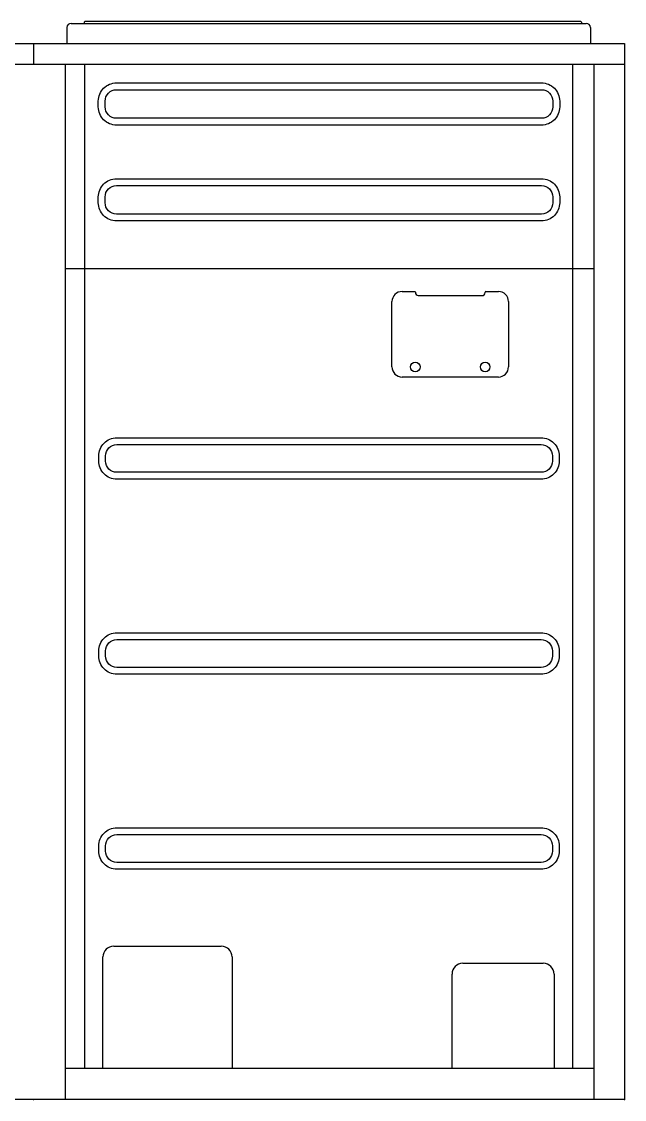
# Model space of a CAD drawing. Header units: millimetres. Extents: x -1305 to 107762, y -9150 to 56526.
# Drawn here: x 90575 to 91524, y 37684 to 39379 of the extents above; entities that cross this region are included whole.
import ezdxf

# ---------------------------------------------------------------- set-up
doc = ezdxf.new("R2010")
doc.units = ezdxf.units.MM
for name, color, linetype in [('DVM_OUTDOOR', 7, 'Continuous'), ('DVM_REPORT', 7, 'Continuous'), ('DVM_UNIT_BP', 7, 'Continuous')]:
    doc.layers.add(name, color=color, linetype=linetype)

# ---------------------------------------------------------------- blocks, each defined once
blk = doc.blocks.new('DVM_OD_DVMS2_1860x1695x765_F')
at = {"layer": 'DVM_OUTDOOR', "color": 0}
for p, q in [((982.8, 1685.6), (982.8, 1660.5)), ((989.3, 1692.1), (1799.9, 1692.1)), ((1010, 1694), (1010, 1692.1)), ((1791.2, 1695), (1011, 1695)), ((1792.2, 1694), (1792.2, 1692.1)), ((1806.4, 1685.6), (1806.4, 1660.5)), ((0, 1660.5), (1860, 1660.5)), ((930, 1660.5), (930, 1627.6)), ((1860, 1627.6), (0, 1627.6)), ((980.4, 0), (980.4, 1627.6)), ((1010.4, 1627.6), (1010.4, 49.2)), ((1778.5, 1627.6), (1778.5, 49.2)), ((1812, 1627.6), (1812, 0)), ((980.4, 1306.5), (1812, 1306.5)), ((1056.4, 241), (1225.7, 241)), ((1039.4, 49.2), (1039.4, 224)), ((1242.7, 224), (1242.7, 49.2)), ((1605.7, 214), (1732.3, 214)), ((1588.7, 49.2), (1588.7, 197)), ((1749.3, 197), (1749.3, 49.2)), ((980.4, 49.2), (1812, 49.2))]:
    blk.add_line(p, q, dxfattribs=at)
for points in [[(1860, 1660.5), (1860, 0), (0, 0), (0, 1660.5)], [(1494.2, 1152), (1494.2, 1254.5)], [(1510.2, 1270.5), (1530, 1270.5)], [(1535.9, 1264), (1635.8, 1264)], [(1641.8, 1270.5), (1661.6, 1270.5)], [(1677.6, 1254.5), (1677.6, 1152)], [(1661.6, 1136), (1510.2, 1136)]]:
    blk.add_lwpolyline(points, dxfattribs=at)
for points in [[(1060.8, 1598.5), (1729.5, 1598.5, -0.414214), (1758.1, 1569.9), (1758.1, 1560.7, -0.414214), (1729.5, 1532.1), (1060.8, 1532.1, -0.414214), (1032.2, 1560.7), (1032.2, 1569.9, -0.414214)], [(1060.8, 1587.7), (1729.5, 1587.7, -0.414214), (1747.3, 1569.9), (1747.3, 1560.7, -0.414214), (1729.5, 1542.9), (1060.8, 1542.9, -0.414214), (1042.9, 1560.7), (1042.9, 1569.9, -0.414214)], [(1060.8, 1447.7), (1729.5, 1447.7, -0.414214), (1758.1, 1419.1), (1758.1, 1410, -0.414214), (1729.5, 1381.4), (1060.8, 1381.4, -0.414214), (1032.2, 1410), (1032.2, 1419.1, -0.414214)], [(1060.8, 1437), (1729.5, 1437, -0.414214), (1747.3, 1419.1), (1747.3, 1410, -0.414214), (1729.5, 1392.1), (1060.8, 1392.1, -0.414214), (1042.9, 1410), (1042.9, 1419.1, -0.414214)], [(1061.4, 1040.4), (1728.8, 1040.4, -0.414214), (1757.4, 1011.8), (1757.4, 1003.9, -0.414214), (1728.8, 975.3), (1061.4, 975.3, -0.414214), (1032.8, 1003.9), (1032.8, 1011.8, -0.414214)], [(1061.4, 1029.7), (1728.8, 1029.7, -0.414214), (1746.7, 1011.8), (1746.7, 1003.9, -0.414214), (1728.8, 986.1), (1061.4, 986.1, -0.414214), (1043.5, 1003.9), (1043.5, 1011.8, -0.414214)], [(1061.4, 733.8), (1728.8, 733.8, -0.414214), (1757.4, 705.2), (1757.4, 697.3, -0.414214), (1728.8, 668.7), (1061.4, 668.7, -0.414214), (1032.8, 697.3), (1032.8, 705.2, -0.414214)], [(1061.4, 723), (1728.8, 723, -0.414214), (1746.7, 705.2), (1746.7, 697.3, -0.414214), (1728.8, 679.4), (1061.4, 679.4, -0.414214), (1043.5, 697.3), (1043.5, 705.2, -0.414214)], [(1061.4, 427.2), (1728.8, 427.2, -0.414214), (1757.4, 398.6), (1757.4, 390.6, -0.414214), (1728.8, 362), (1061.4, 362, -0.414214), (1032.8, 390.6), (1032.8, 398.6, -0.414214)], [(1061.4, 416.4), (1728.8, 416.4, -0.414214), (1746.7, 398.6), (1746.7, 390.6, -0.414214), (1728.8, 372.8), (1061.4, 372.8, -0.414214), (1043.5, 390.6), (1043.5, 398.6, -0.414214)]]:
    blk.add_lwpolyline(points, format="xyb", close=True, dxfattribs=at)
for centre in [(1530.9, 1151.8), (1640.9, 1151.8)]:
    blk.add_circle(centre, 7.53, dxfattribs=at)
for centre, radius, start, end in [((989.3, 1685.6), 6.5, 90, 180), ((1011, 1694), 1, 90.0004, 180), ((1791.2, 1694), 1, 0, 90.0004), ((1799.9, 1685.6), 6.5, 0, 90), ((1056.4, 224), 17, 90, 180), ((1225.7, 224), 17, 0, 90), ((1605.7, 197), 17, 90, 180), ((1732.3, 197), 17, 0, 90)]:
    blk.add_arc(centre, radius, start, end, dxfattribs=at)
for points in [[(1510.2, 1270.5), (1501.4, 1270.5), (1494.2, 1263.3), (1494.2, 1254.5)], [(1677.6, 1254.5), (1677.6, 1263.3), (1670.4, 1270.5), (1661.6, 1270.5)], [(1494.2, 1152), (1494.2, 1143.2), (1501.4, 1136), (1510.2, 1136)], [(1661.6, 1136), (1670.4, 1136), (1677.6, 1143.2), (1677.6, 1152)]]:
    blk.add_open_spline(points, degree=3, dxfattribs=at)
for points in [[(1531, 1269.4), (1531, 1269.9), (1530.6, 1270.4), (1530.1, 1270.4), (1530, 1270.5), (1530, 1270.5), (1530, 1270.5)], [(1531, 1269.4), (1530.7, 1266.6), (1532.8, 1264.2), (1535.5, 1264), (1535.7, 1264), (1535.8, 1264), (1535.9, 1264)], [(1635.8, 1264), (1638.6, 1264), (1640.8, 1266.2), (1640.8, 1269), (1640.8, 1269.1), (1640.8, 1269.2), (1640.8, 1269.4)], [(1641.8, 1270.5), (1641.2, 1270.5), (1640.8, 1270), (1640.8, 1269.5), (1640.8, 1269.4), (1640.8, 1269.4), (1640.8, 1269.4)]]:
    blk.add_open_spline(points, degree=3, knots=[0, 0, 0, 0, 1, 1, 1, 2, 2, 2, 2], dxfattribs=at)
at = {"layer": 'DVM_UNIT_BP'}
for p in [(930, 0), (1860, 0)]:
    blk.add_point(p, dxfattribs=at)

msp = doc.modelspace()

# ---------------------------------------------------------------- block references
at = {"layer": 'DVM_REPORT', "color": 0}
msp.add_blockref('DVM_OD_DVMS2_1860x1695x765_F', (89663.7, 37684.3), dxfattribs=at)

doc.saveas('drawing.dxf')
